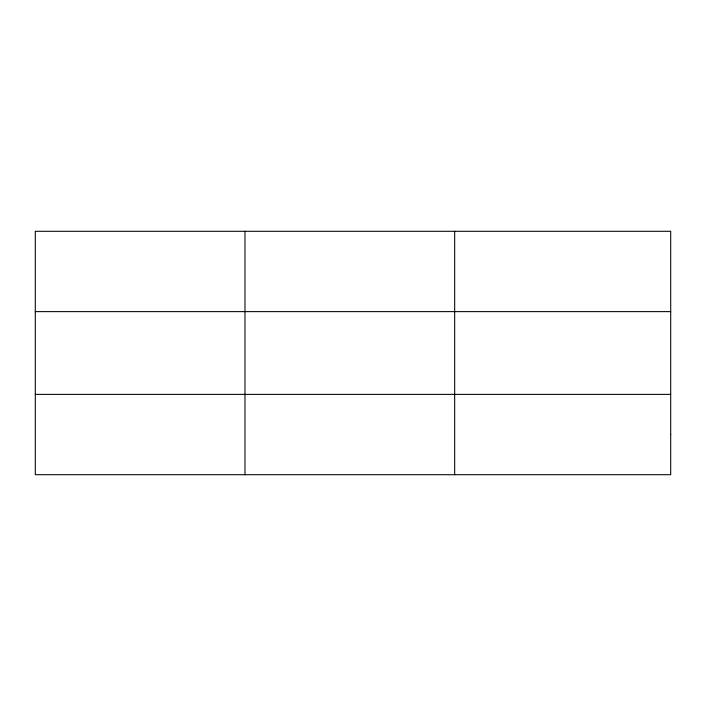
<?xml version="1.0" encoding="UTF-8"?>
<svg xmlns="http://www.w3.org/2000/svg" width="706" height="706" viewBox="0 0 706 706"><rect width="100%" height="100%" fill="white"/><g stroke="black" fill="none" stroke-linecap="round" stroke-linejoin="round"><path stroke-width="1.06" d="M244.982 474.706L244.982 231.294M454.664 474.706L454.664 231.294M35.3 311.62L670.7 311.62M35.3 394.38L670.7 394.38M670.7 434.543L670.7 474.706L35.3 474.706L35.3 231.294L670.7 231.294L670.7 434.543"/></g></svg>
